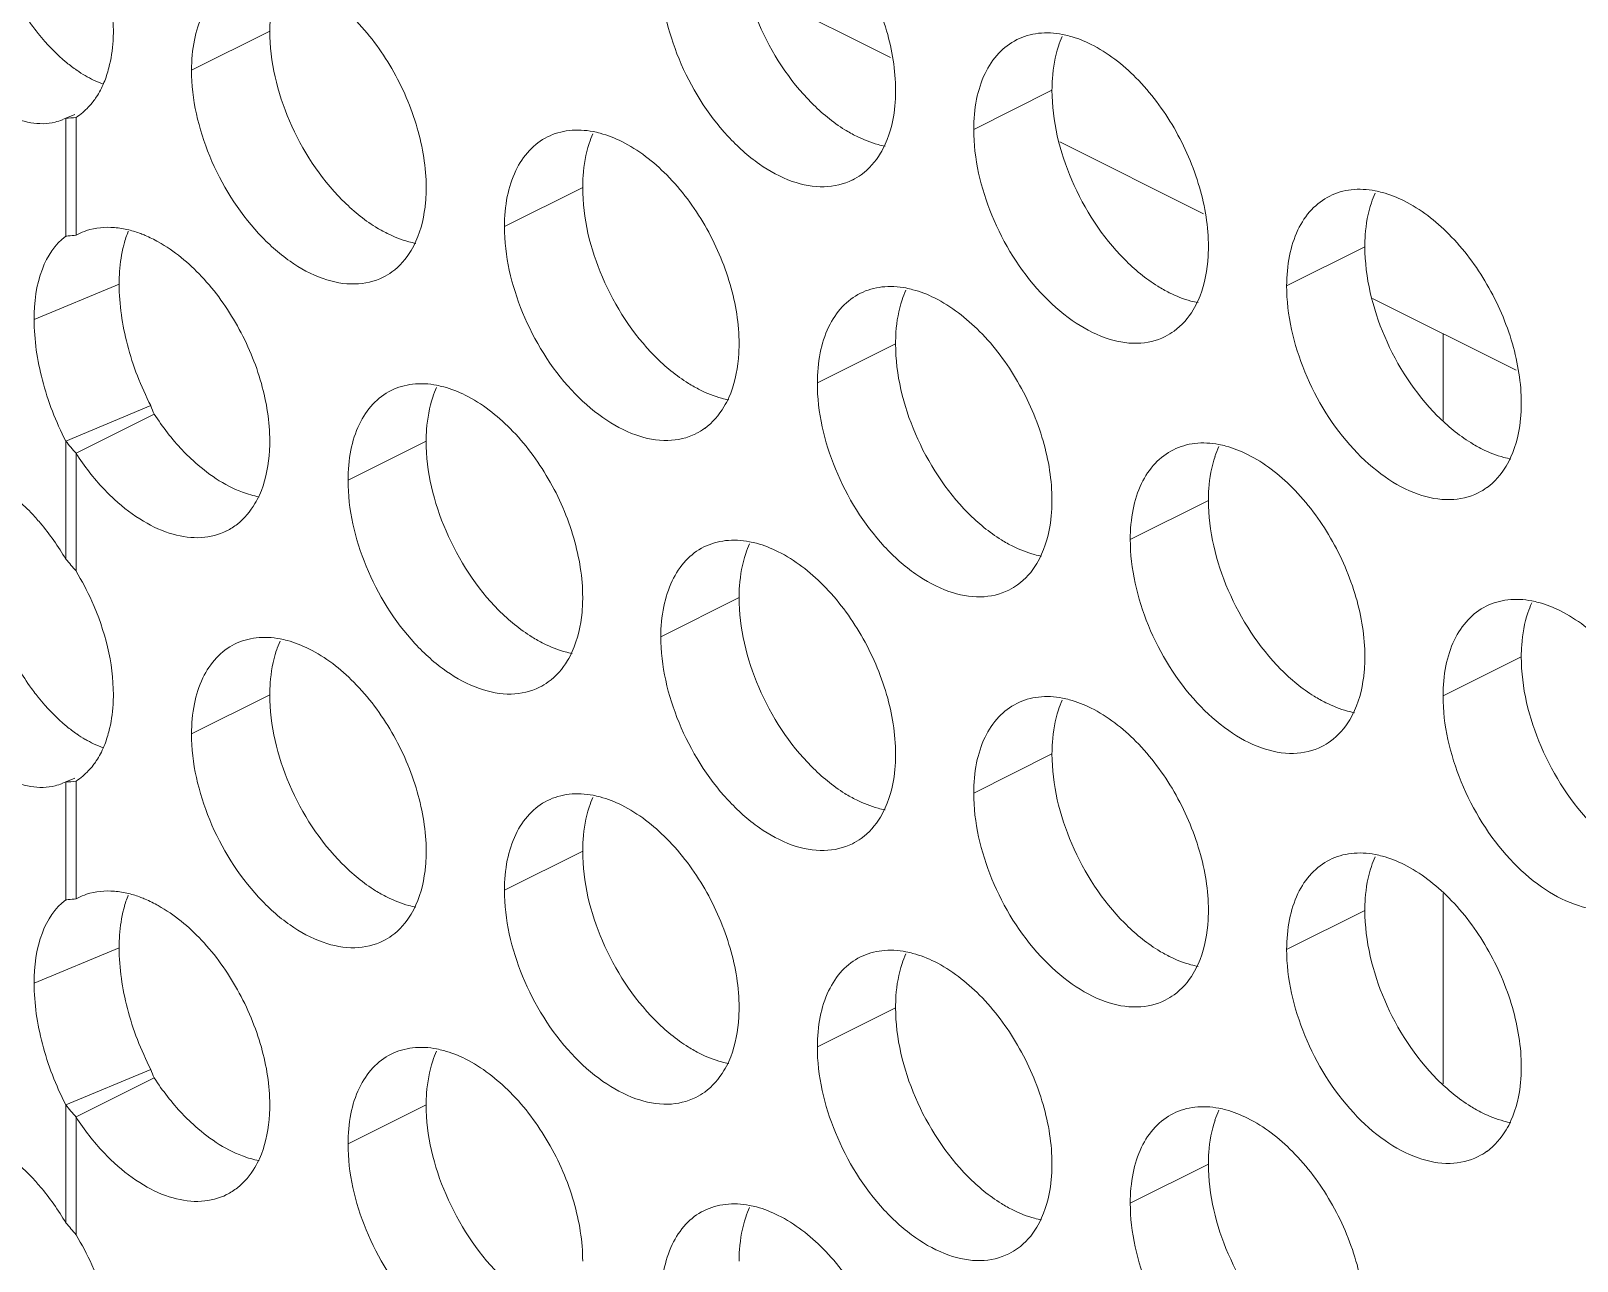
# Model space of a CAD drawing. Header units: millimetres. Extents: x 0 to 2524, y 0 to 1785.
# Drawn here: x 1808.52 to 1819.7, y 915.67 to 924.57 of the extents above; entities that cross this region are included whole.
import ezdxf

# ---------------------------------------------------------------- set-up
doc = ezdxf.new("R2010")
doc.units = ezdxf.units.MM
doc.header["$LTSCALE"] = 0.1
doc.layers.add('标注', color=251, linetype='Continuous', lineweight=9)

msp = doc.modelspace()

# ---------------------------------------------------------------- linework, layer by layer
at = {"layer": '标注'}
for p, q in [((1813.695, 924.897), (1814.735, 924.377)), ((1810.245, 924.568), (1809.679, 924.285)), ((1815.902, 924.14), (1815.336, 923.857)), ((1808.835, 923.965), (1808.77, 923.938)), ((1808.844, 923.943), (1808.844, 923.092)), ((1808.77, 923.938), (1808.745, 923.928)), ((1808.77, 923.938), (1808.77, 923.084)), ((1815.958, 923.766), (1816.998, 923.246)), ((1812.508, 923.437), (1811.942, 923.154)), ((1808.844, 923.092), (1808.86, 923.1)), ((1818.165, 923.008), (1817.599, 922.726)), ((1809.156, 922.737), (1808.541, 922.482)), ((1818.221, 922.634), (1819.26, 922.115)), ((1818.73, 921.755), (1818.73, 922.38)), ((1814.771, 922.305), (1814.205, 922.023)), ((1809.385, 921.859), (1808.77, 921.603)), ((1809.41, 921.797), (1808.844, 921.515)), ((1808.77, 921.603), (1808.77, 920.749)), ((1811.376, 921.602), (1810.811, 921.32)), ((1808.844, 921.515), (1808.844, 920.663)), ((1817.033, 921.174), (1816.468, 920.891)), ((1813.639, 920.471), (1813.073, 920.188)), ((1819.296, 920.043), (1818.73, 919.76)), ((1810.245, 919.768), (1809.679, 919.485)), ((1810.245, 919.768), (1809.679, 919.485)), ((1815.902, 919.34), (1815.336, 919.057)), ((1808.77, 919.138), (1808.745, 919.128)), ((1808.835, 919.165), (1808.77, 919.138)), ((1808.77, 919.138), (1808.77, 918.284)), ((1808.844, 919.143), (1808.844, 918.292)), ((1812.508, 918.637), (1811.942, 918.354)), ((1808.844, 918.292), (1808.86, 918.3)), ((1818.73, 916.955), (1818.73, 918.33)), ((1818.165, 918.208), (1817.599, 917.926)), ((1809.156, 917.937), (1808.541, 917.682)), ((1814.771, 917.505), (1814.205, 917.223)), ((1809.385, 917.059), (1808.77, 916.803)), ((1809.41, 916.997), (1808.844, 916.715)), ((1808.77, 916.803), (1808.77, 915.949)), ((1811.376, 916.802), (1810.811, 916.52)), ((1808.844, 916.715), (1808.844, 915.863)), ((1817.033, 916.374), (1816.468, 916.091))]:
    msp.add_line(p, q, dxfattribs=at)
for centre, radius, start, end in [((1816.646, 924.229), 0.734, 155.8796, 161.7803), ((1809.385, 925.057), 0.94, 235.2265, 239.6574), ((1809.323, 924.952), 0.818, 239.6492, 244.5397), ((1808.594, 924.332), 0.462, 302.7451, 310.382), ((1813.252, 923.526), 0.734, 155.8796, 161.7803), ((1814.256, 923.896), 0.453, 296.5256, 305.9034), ((1818.909, 923.097), 0.734, 155.8796, 161.7803), ((1810.862, 923.193), 0.453, 296.5256, 305.9034), ((1815.515, 922.394), 0.734, 155.8796, 161.7803), ((1816.519, 922.765), 0.453, 296.5256, 305.9034), ((1812.121, 921.691), 0.734, 155.8796, 161.7803), ((1810.182, 922.144), 0.847, 199.7011, 204.1814), ((1809.652, 922.267), 1.104, 216.9719, 222.9731), ((1813.125, 922.062), 0.453, 296.5256, 305.9034), ((1817.778, 921.263), 0.734, 155.8796, 161.7803), ((1818.782, 921.634), 0.453, 296.5256, 305.9034), ((1809.729, 921.362), 0.457, 296.5685, 308.2187), ((1814.384, 920.56), 0.734, 155.8796, 161.7803), ((1811.311, 922.865), 3.306, 219.7824, 221.7528), ((1815.388, 920.931), 0.453, 296.5256, 305.9034), ((1820.041, 920.132), 0.734, 155.8796, 161.7803), ((1810.99, 919.857), 0.734, 155.8796, 161.7803), ((1811.993, 920.228), 0.453, 296.5256, 305.9034), ((1816.646, 919.429), 0.734, 155.8796, 161.7803), ((1809.385, 920.257), 0.94, 235.2265, 239.6574), ((1809.323, 920.152), 0.818, 239.6492, 244.5397), ((1817.65, 919.799), 0.453, 296.5256, 305.9034), ((1808.594, 919.532), 0.462, 302.7451, 310.382), ((1813.252, 918.726), 0.734, 155.8796, 161.7803), ((1814.256, 919.096), 0.453, 296.5256, 305.9034), ((1818.909, 918.297), 0.734, 155.8796, 161.7803), ((1810.862, 918.393), 0.453, 296.5256, 305.9034), ((1815.515, 917.594), 0.734, 155.8796, 161.7803), ((1816.519, 917.965), 0.453, 296.5256, 305.9034), ((1812.121, 916.891), 0.734, 155.8796, 161.7803), ((1810.182, 917.344), 0.847, 199.7011, 204.1814), ((1809.652, 917.467), 1.104, 216.9719, 222.9731), ((1813.125, 917.262), 0.453, 296.5256, 305.9034), ((1817.778, 916.463), 0.734, 155.8796, 161.7803), ((1818.782, 916.834), 0.453, 296.5256, 305.9034), ((1809.729, 916.562), 0.457, 296.5685, 308.2187), ((1814.384, 915.76), 0.734, 155.8796, 161.7803), ((1811.311, 918.065), 3.306, 219.7824, 221.7528), ((1815.388, 916.131), 0.453, 296.5256, 305.9034)]:
    msp.add_arc(centre, radius, start, end, dxfattribs=at)
for points, knots in [([(1813.922, 925.603), (1814.043, 925.543), (1814.273, 925.363), (1814.539, 925.004), (1814.721, 924.586), (1814.771, 924.285), (1814.771, 924.14)], [0, 0, 0, 0, 0.229676, 0.488215, 0.753207, 1, 1, 1, 1]), ([(1808.518, 923.905), (1808.387, 923.927), (1808.113, 924.088), (1807.804, 924.471), (1807.582, 924.959), (1807.518, 925.321), (1807.518, 925.497)], [0, 0, 0, 0, 0.200223, 0.454809, 0.735097, 1, 1, 1, 1]), ([(1808.844, 925.463), (1808.886, 925.393), (1809.032, 925.116), (1809.114, 924.8), (1809.114, 924.568)], [0, 0, 0, 0, 0.260955, 1, 1, 1, 1]), ([(1814.163, 924.049), (1814.001, 924.212), (1813.75, 924.599), (1813.639, 925.05), (1813.639, 925.271)], [0, 0, 0, 0, 0.508684, 1, 1, 1, 1]), ([(1814.459, 923.491), (1814.396, 923.46), (1814.246, 923.426), (1814.008, 923.473), (1813.77, 923.604), (1813.462, 923.882), (1813.176, 924.344), (1813.073, 924.777), (1813.073, 924.988)], [0, 0, 0, 0, 0.090718, 0.191742, 0.308104, 0.439279, 0.725532, 1, 1, 1, 1]), ([(1808.571, 924.55), (1808.549, 924.577), (1808.462, 924.693), (1808.388, 924.819), (1808.34, 924.918)], [0, 0, 0, 0, 0.242274, 1, 1, 1, 1]), ([(1809.679, 924.285), (1809.679, 924.358), (1809.691, 924.497), (1809.75, 924.687), (1809.85, 924.839), (1809.942, 924.91), (1809.991, 924.934)], [0, 0, 0, 0, 0.289235, 0.54966, 0.782932, 1, 1, 1, 1]), ([(1810.245, 924.568), (1810.245, 924.597), (1810.249, 924.704), (1810.268, 924.811), (1810.292, 924.887)], [0, 0, 0, 0, 0.264225, 1, 1, 1, 1]), ([(1810.528, 924.9), (1810.649, 924.84), (1810.879, 924.66), (1811.145, 924.302), (1811.326, 923.883), (1811.376, 923.582), (1811.376, 923.437)], [0, 0, 0, 0, 0.229676, 0.488215, 0.753207, 1, 1, 1, 1]), ([(1808.848, 924.285), (1808.824, 924.302), (1808.722, 924.38), (1808.633, 924.473), (1808.571, 924.55)], [0, 0, 0, 0, 0.233653, 1, 1, 1, 1]), ([(1809.114, 924.568), (1809.114, 924.545), (1809.111, 924.455), (1809.098, 924.365), (1809.081, 924.301)], [0, 0, 0, 0, 0.261757, 1, 1, 1, 1]), ([(1810.769, 923.346), (1810.607, 923.509), (1810.356, 923.896), (1810.245, 924.347), (1810.245, 924.568)], [0, 0, 0, 0, 0.508684, 1, 1, 1, 1]), ([(1815.336, 923.857), (1815.336, 923.93), (1815.348, 924.069), (1815.407, 924.259), (1815.507, 924.411), (1815.599, 924.481), (1815.648, 924.506)], [0, 0, 0, 0, 0.289235, 0.54966, 0.782932, 1, 1, 1, 1]), ([(1815.648, 924.506), (1815.696, 924.53), (1815.807, 924.562), (1815.92, 924.555), (1815.977, 924.544)], [0, 0, 0, 0, 0.482538, 1, 1, 1, 1]), ([(1815.977, 924.544), (1815.994, 924.541), (1816.066, 924.524), (1816.135, 924.497), (1816.185, 924.472)], [0, 0, 0, 0, 0.238696, 1, 1, 1, 1]), ([(1815.902, 924.14), (1815.902, 924.168), (1815.906, 924.276), (1815.924, 924.383), (1815.949, 924.458)], [0, 0, 0, 0, 0.264225, 1, 1, 1, 1]), ([(1816.185, 924.472), (1816.305, 924.412), (1816.536, 924.231), (1816.802, 923.873), (1816.983, 923.454), (1817.033, 923.153), (1817.033, 923.008)], [0, 0, 0, 0, 0.229676, 0.488215, 0.753207, 1, 1, 1, 1]), ([(1811.065, 922.788), (1811.002, 922.757), (1810.852, 922.723), (1810.614, 922.77), (1810.376, 922.901), (1810.068, 923.179), (1809.782, 923.641), (1809.679, 924.074), (1809.679, 924.285)], [0, 0, 0, 0, 0.090718, 0.191742, 0.308104, 0.439279, 0.725532, 1, 1, 1, 1]), ([(1808.99, 924.09), (1808.983, 924.079), (1808.955, 924.039), (1808.921, 924.003), (1808.893, 923.98)], [0, 0, 0, 0, 0.256974, 1, 1, 1, 1]), ([(1814.771, 924.14), (1814.771, 924.104), (1814.765, 923.972), (1814.736, 923.839), (1814.696, 923.751)], [0, 0, 0, 0, 0.268874, 1, 1, 1, 1]), ([(1816.426, 922.918), (1816.264, 923.08), (1816.013, 923.468), (1815.902, 923.918), (1815.902, 924.14)], [0, 0, 0, 0, 0.508684, 1, 1, 1, 1]), ([(1814.488, 923.808), (1814.459, 923.822), (1814.341, 923.888), (1814.236, 923.976), (1814.163, 924.049)], [0, 0, 0, 0, 0.235002, 1, 1, 1, 1]), ([(1808.745, 923.927), (1808.728, 923.92), (1808.655, 923.896), (1808.575, 923.895), (1808.518, 923.905)], [0, 0, 0, 0, 0.241531, 1, 1, 1, 1]), ([(1812.254, 923.803), (1812.302, 923.827), (1812.412, 923.859), (1812.526, 923.852), (1812.583, 923.841)], [0, 0, 0, 0, 0.482538, 1, 1, 1, 1]), ([(1812.583, 923.841), (1812.6, 923.838), (1812.672, 923.821), (1812.741, 923.794), (1812.791, 923.769)], [0, 0, 0, 0, 0.238696, 1, 1, 1, 1]), ([(1816.721, 922.359), (1816.659, 922.328), (1816.509, 922.294), (1816.271, 922.342), (1816.033, 922.473), (1815.725, 922.75), (1815.439, 923.213), (1815.336, 923.645), (1815.336, 923.857)], [0, 0, 0, 0, 0.090718, 0.191742, 0.308104, 0.439279, 0.725532, 1, 1, 1, 1]), ([(1811.942, 923.154), (1811.942, 923.227), (1811.954, 923.366), (1812.013, 923.556), (1812.113, 923.708), (1812.205, 923.779), (1812.254, 923.803)], [0, 0, 0, 0, 0.289235, 0.54966, 0.782932, 1, 1, 1, 1]), ([(1812.508, 923.437), (1812.508, 923.465), (1812.512, 923.573), (1812.53, 923.68), (1812.555, 923.755)], [0, 0, 0, 0, 0.264225, 1, 1, 1, 1]), ([(1812.791, 923.769), (1812.911, 923.709), (1813.142, 923.528), (1813.408, 923.17), (1813.589, 922.751), (1813.639, 922.45), (1813.639, 922.305)], [0, 0, 0, 0, 0.229676, 0.488215, 0.753207, 1, 1, 1, 1]), ([(1814.695, 923.735), (1814.678, 923.739), (1814.607, 923.755), (1814.538, 923.783), (1814.488, 923.808)], [0, 0, 0, 0, 0.238696, 1, 1, 1, 1]), ([(1814.696, 923.751), (1814.686, 923.728), (1814.642, 923.644), (1814.578, 923.57), (1814.522, 923.529)], [0, 0, 0, 0, 0.265525, 1, 1, 1, 1]), ([(1811.376, 923.437), (1811.376, 923.401), (1811.371, 923.269), (1811.342, 923.136), (1811.302, 923.048)], [0, 0, 0, 0, 0.268874, 1, 1, 1, 1]), ([(1813.032, 922.215), (1812.87, 922.378), (1812.619, 922.765), (1812.508, 923.215), (1812.508, 923.437)], [0, 0, 0, 0, 0.508684, 1, 1, 1, 1]), ([(1817.911, 923.375), (1817.959, 923.399), (1818.069, 923.43), (1818.183, 923.424), (1818.24, 923.413)], [0, 0, 0, 0, 0.482538, 1, 1, 1, 1]), ([(1818.24, 923.413), (1818.257, 923.409), (1818.329, 923.393), (1818.398, 923.365), (1818.448, 923.34)], [0, 0, 0, 0, 0.238696, 1, 1, 1, 1]), ([(1811.094, 923.105), (1811.065, 923.119), (1810.947, 923.185), (1810.842, 923.273), (1810.769, 923.346)], [0, 0, 0, 0, 0.235002, 1, 1, 1, 1]), ([(1817.599, 922.726), (1817.599, 922.798), (1817.611, 922.937), (1817.67, 923.127), (1817.769, 923.28), (1817.862, 923.35), (1817.911, 923.375)], [0, 0, 0, 0, 0.289235, 0.54966, 0.782932, 1, 1, 1, 1]), ([(1818.165, 923.008), (1818.165, 923.037), (1818.168, 923.144), (1818.187, 923.252), (1818.212, 923.327)], [0, 0, 0, 0, 0.264225, 1, 1, 1, 1]), ([(1818.448, 923.34), (1818.568, 923.28), (1818.799, 923.1), (1819.065, 922.742), (1819.246, 922.323), (1819.296, 922.022), (1819.296, 921.877)], [0, 0, 0, 0, 0.229676, 0.488215, 0.753207, 1, 1, 1, 1]), ([(1808.541, 922.482), (1808.541, 922.605), (1808.566, 922.828), (1808.691, 923.027), (1808.77, 923.084)], [0, 0, 0, 0, 0.559656, 1, 1, 1, 1]), ([(1808.77, 923.084), (1808.775, 923.085), (1808.8, 923.088), (1808.825, 923.09), (1808.844, 923.092)], [0, 0, 0, 0, 0.235256, 1, 1, 1, 1]), ([(1808.86, 923.1), (1808.879, 923.11), (1808.962, 923.144), (1809.055, 923.153), (1809.122, 923.147)], [0, 0, 0, 0, 0.242859, 1, 1, 1, 1]), ([(1809.183, 922.995), (1809.186, 923.006), (1809.196, 923.049), (1809.21, 923.09), (1809.222, 923.12)], [0, 0, 0, 0, 0.258964, 1, 1, 1, 1]), ([(1809.313, 923.103), (1809.323, 923.099), (1809.367, 923.081), (1809.409, 923.061), (1809.439, 923.043)], [0, 0, 0, 0, 0.243168, 1, 1, 1, 1]), ([(1811.301, 923.032), (1811.284, 923.036), (1811.213, 923.052), (1811.144, 923.08), (1811.094, 923.105)], [0, 0, 0, 0, 0.238696, 1, 1, 1, 1]), ([(1811.302, 923.048), (1811.292, 923.025), (1811.248, 922.941), (1811.184, 922.867), (1811.128, 922.826)], [0, 0, 0, 0, 0.265525, 1, 1, 1, 1]), ([(1813.327, 921.656), (1813.265, 921.625), (1813.115, 921.591), (1812.877, 921.639), (1812.639, 921.77), (1812.331, 922.047), (1812.045, 922.51), (1811.942, 922.942), (1811.942, 923.154)], [0, 0, 0, 0, 0.090718, 0.191742, 0.308104, 0.439279, 0.725532, 1, 1, 1, 1]), ([(1809.156, 922.737), (1809.156, 922.76), (1809.158, 922.847), (1809.169, 922.933), (1809.183, 922.995)], [0, 0, 0, 0, 0.262705, 1, 1, 1, 1]), ([(1809.439, 923.043), (1809.555, 922.978), (1809.775, 922.795), (1810.027, 922.441), (1810.198, 922.034), (1810.245, 921.743), (1810.245, 921.602)], [0, 0, 0, 0, 0.232666, 0.491415, 0.754834, 1, 1, 1, 1]), ([(1817.033, 923.008), (1817.033, 922.973), (1817.028, 922.84), (1816.998, 922.708), (1816.959, 922.619)], [0, 0, 0, 0, 0.268874, 1, 1, 1, 1]), ([(1818.688, 921.786), (1818.527, 921.949), (1818.276, 922.336), (1818.165, 922.787), (1818.165, 923.008)], [0, 0, 0, 0, 0.508684, 1, 1, 1, 1]), ([(1816.75, 922.676), (1816.722, 922.69), (1816.604, 922.757), (1816.499, 922.844), (1816.426, 922.918)], [0, 0, 0, 0, 0.235002, 1, 1, 1, 1]), ([(1809.385, 921.859), (1809.312, 921.999), (1809.202, 922.285), (1809.156, 922.59), (1809.156, 922.737)], [0, 0, 0, 0, 0.517022, 1, 1, 1, 1]), ([(1814.517, 922.672), (1814.565, 922.696), (1814.675, 922.727), (1814.789, 922.721), (1814.846, 922.71)], [0, 0, 0, 0, 0.482538, 1, 1, 1, 1]), ([(1818.984, 921.228), (1818.922, 921.197), (1818.772, 921.163), (1818.534, 921.211), (1818.295, 921.341), (1817.988, 921.619), (1817.702, 922.081), (1817.599, 922.514), (1817.599, 922.726)], [0, 0, 0, 0, 0.090718, 0.191742, 0.308104, 0.439279, 0.725532, 1, 1, 1, 1]), ([(1814.205, 922.023), (1814.205, 922.095), (1814.217, 922.234), (1814.276, 922.425), (1814.375, 922.577), (1814.468, 922.647), (1814.517, 922.672)], [0, 0, 0, 0, 0.289235, 0.54966, 0.782932, 1, 1, 1, 1]), ([(1814.771, 922.305), (1814.771, 922.334), (1814.774, 922.441), (1814.793, 922.549), (1814.818, 922.624)], [0, 0, 0, 0, 0.264225, 1, 1, 1, 1]), ([(1814.846, 922.71), (1814.863, 922.706), (1814.934, 922.69), (1815.003, 922.663), (1815.053, 922.638)], [0, 0, 0, 0, 0.238696, 1, 1, 1, 1]), ([(1815.053, 922.638), (1815.174, 922.577), (1815.405, 922.397), (1815.671, 922.039), (1815.852, 921.62), (1815.902, 921.319), (1815.902, 921.174)], [0, 0, 0, 0, 0.229676, 0.488215, 0.753207, 1, 1, 1, 1]), ([(1816.958, 922.604), (1816.941, 922.607), (1816.869, 922.624), (1816.8, 922.651), (1816.75, 922.676)], [0, 0, 0, 0, 0.238696, 1, 1, 1, 1]), ([(1816.959, 922.619), (1816.948, 922.597), (1816.905, 922.513), (1816.841, 922.438), (1816.785, 922.398)], [0, 0, 0, 0, 0.265525, 1, 1, 1, 1]), ([(1808.77, 921.603), (1808.697, 921.743), (1808.587, 922.03), (1808.541, 922.334), (1808.541, 922.482)], [0, 0, 0, 0, 0.517022, 1, 1, 1, 1]), ([(1813.639, 922.305), (1813.639, 922.27), (1813.633, 922.138), (1813.604, 922.005), (1813.565, 921.917)], [0, 0, 0, 0, 0.268874, 1, 1, 1, 1]), ([(1815.294, 921.083), (1815.133, 921.246), (1814.882, 921.633), (1814.771, 922.084), (1814.771, 922.305)], [0, 0, 0, 0, 0.508684, 1, 1, 1, 1]), ([(1813.356, 921.973), (1813.328, 921.988), (1813.21, 922.054), (1813.104, 922.141), (1813.032, 922.215)], [0, 0, 0, 0, 0.235002, 1, 1, 1, 1]), ([(1810.811, 921.32), (1810.811, 921.392), (1810.823, 921.531), (1810.882, 921.722), (1810.981, 921.874), (1811.074, 921.944), (1811.123, 921.969)], [0, 0, 0, 0, 0.289235, 0.54966, 0.782932, 1, 1, 1, 1]), ([(1811.123, 921.969), (1811.171, 921.993), (1811.281, 922.024), (1811.395, 922.018), (1811.452, 922.007)], [0, 0, 0, 0, 0.482538, 1, 1, 1, 1]), ([(1811.452, 922.007), (1811.469, 922.003), (1811.54, 921.987), (1811.609, 921.96), (1811.659, 921.935)], [0, 0, 0, 0, 0.238696, 1, 1, 1, 1]), ([(1811.659, 921.935), (1811.78, 921.874), (1812.01, 921.694), (1812.277, 921.336), (1812.458, 920.917), (1812.508, 920.616), (1812.508, 920.471)], [0, 0, 0, 0, 0.229676, 0.488215, 0.753207, 1, 1, 1, 1]), ([(1813.564, 921.901), (1813.547, 921.904), (1813.475, 921.921), (1813.406, 921.948), (1813.356, 921.973)], [0, 0, 0, 0, 0.238696, 1, 1, 1, 1]), ([(1815.59, 920.525), (1815.527, 920.494), (1815.377, 920.46), (1815.14, 920.508), (1814.901, 920.638), (1814.593, 920.916), (1814.307, 921.379), (1814.205, 921.811), (1814.205, 922.023)], [0, 0, 0, 0, 0.090718, 0.191742, 0.308104, 0.439279, 0.725532, 1, 1, 1, 1]), ([(1811.376, 921.602), (1811.376, 921.631), (1811.38, 921.738), (1811.399, 921.846), (1811.424, 921.921)], [0, 0, 0, 0, 0.264225, 1, 1, 1, 1]), ([(1813.565, 921.917), (1813.554, 921.894), (1813.511, 921.81), (1813.447, 921.736), (1813.391, 921.695)], [0, 0, 0, 0, 0.265525, 1, 1, 1, 1]), ([(1819.296, 921.877), (1819.296, 921.841), (1819.29, 921.709), (1819.261, 921.576), (1819.221, 921.488)], [0, 0, 0, 0, 0.268874, 1, 1, 1, 1]), ([(1809.688, 921.464), (1809.662, 921.487), (1809.559, 921.589), (1809.469, 921.705), (1809.41, 921.797)], [0, 0, 0, 0, 0.242059, 1, 1, 1, 1]), ([(1819.013, 921.545), (1818.985, 921.559), (1818.867, 921.626), (1818.761, 921.713), (1818.688, 921.786)], [0, 0, 0, 0, 0.235002, 1, 1, 1, 1]), ([(1810.245, 921.602), (1810.245, 921.567), (1810.239, 921.434), (1810.21, 921.301), (1810.17, 921.212)], [0, 0, 0, 0, 0.269039, 1, 1, 1, 1]), ([(1811.9, 920.38), (1811.739, 920.543), (1811.488, 920.93), (1811.376, 921.381), (1811.376, 921.602)], [0, 0, 0, 0, 0.508684, 1, 1, 1, 1]), ([(1816.78, 921.54), (1816.828, 921.564), (1816.938, 921.596), (1817.052, 921.589), (1817.108, 921.578)], [0, 0, 0, 0, 0.482538, 1, 1, 1, 1]), ([(1809.122, 921.181), (1809.096, 921.204), (1808.993, 921.307), (1808.903, 921.422), (1808.844, 921.515)], [0, 0, 0, 0, 0.242059, 1, 1, 1, 1]), ([(1816.468, 920.891), (1816.468, 920.964), (1816.48, 921.103), (1816.539, 921.293), (1816.638, 921.445), (1816.731, 921.516), (1816.78, 921.54)], [0, 0, 0, 0, 0.289235, 0.54966, 0.782932, 1, 1, 1, 1]), ([(1817.033, 921.174), (1817.033, 921.202), (1817.037, 921.31), (1817.056, 921.417), (1817.081, 921.492)], [0, 0, 0, 0, 0.264225, 1, 1, 1, 1]), ([(1817.108, 921.578), (1817.126, 921.575), (1817.197, 921.558), (1817.266, 921.531), (1817.316, 921.506)], [0, 0, 0, 0, 0.238696, 1, 1, 1, 1]), ([(1817.316, 921.506), (1817.437, 921.446), (1817.667, 921.266), (1817.934, 920.907), (1818.115, 920.489), (1818.165, 920.188), (1818.165, 920.043)], [0, 0, 0, 0, 0.229676, 0.488215, 0.753207, 1, 1, 1, 1]), ([(1819.221, 921.473), (1819.204, 921.476), (1819.132, 921.493), (1819.063, 921.52), (1819.013, 921.545)], [0, 0, 0, 0, 0.238696, 1, 1, 1, 1]), ([(1819.221, 921.488), (1819.211, 921.465), (1819.168, 921.381), (1819.104, 921.307), (1819.048, 921.266)], [0, 0, 0, 0, 0.265525, 1, 1, 1, 1]), ([(1810.168, 921.199), (1810.127, 921.207), (1809.949, 921.258), (1809.793, 921.367), (1809.688, 921.464)], [0, 0, 0, 0, 0.225674, 1, 1, 1, 1]), ([(1808.193, 921.322), (1808.221, 921.31), (1808.341, 921.248), (1808.446, 921.16), (1808.518, 921.086)], [0, 0, 0, 0, 0.228039, 1, 1, 1, 1]), ([(1812.196, 919.822), (1812.133, 919.791), (1811.983, 919.757), (1811.746, 919.805), (1811.507, 919.935), (1811.199, 920.213), (1810.913, 920.676), (1810.811, 921.108), (1810.811, 921.32)], [0, 0, 0, 0, 0.090718, 0.191742, 0.308104, 0.439279, 0.725532, 1, 1, 1, 1]), ([(1809.933, 920.953), (1809.877, 920.925), (1809.745, 920.892), (1809.534, 920.921), (1809.319, 921.02), (1809.187, 921.121), (1809.122, 921.181)], [0, 0, 0, 0, 0.211276, 0.44254, 0.704896, 1, 1, 1, 1]), ([(1810.17, 921.212), (1810.16, 921.191), (1810.12, 921.113), (1810.062, 921.043), (1810.011, 921.003)], [0, 0, 0, 0, 0.264539, 1, 1, 1, 1]), ([(1815.902, 921.174), (1815.902, 921.138), (1815.896, 921.006), (1815.867, 920.874), (1815.827, 920.785)], [0, 0, 0, 0, 0.268874, 1, 1, 1, 1]), ([(1817.557, 919.952), (1817.396, 920.115), (1817.145, 920.502), (1817.033, 920.953), (1817.033, 921.174)], [0, 0, 0, 0, 0.508684, 1, 1, 1, 1]), ([(1808.518, 921.086), (1808.541, 921.061), (1808.635, 920.957), (1808.716, 920.841), (1808.77, 920.749)], [0, 0, 0, 0, 0.239558, 1, 1, 1, 1]), ([(1815.619, 920.842), (1815.591, 920.856), (1815.473, 920.923), (1815.367, 921.01), (1815.294, 921.083)], [0, 0, 0, 0, 0.235002, 1, 1, 1, 1]), ([(1813.073, 920.188), (1813.073, 920.261), (1813.086, 920.4), (1813.145, 920.59), (1813.244, 920.742), (1813.336, 920.813), (1813.385, 920.837)], [0, 0, 0, 0, 0.289235, 0.54966, 0.782932, 1, 1, 1, 1]), ([(1813.385, 920.837), (1813.434, 920.861), (1813.544, 920.893), (1813.657, 920.886), (1813.714, 920.875)], [0, 0, 0, 0, 0.482538, 1, 1, 1, 1]), ([(1813.714, 920.875), (1813.732, 920.872), (1813.803, 920.856), (1813.872, 920.828), (1813.922, 920.803)], [0, 0, 0, 0, 0.238696, 1, 1, 1, 1]), ([(1815.827, 920.77), (1815.81, 920.773), (1815.738, 920.79), (1815.669, 920.817), (1815.619, 920.842)], [0, 0, 0, 0, 0.238696, 1, 1, 1, 1]), ([(1817.853, 919.394), (1817.79, 919.362), (1817.64, 919.328), (1817.402, 919.376), (1817.164, 919.507), (1816.856, 919.784), (1816.57, 920.247), (1816.468, 920.68), (1816.468, 920.891)], [0, 0, 0, 0, 0.090718, 0.191742, 0.308104, 0.439279, 0.725532, 1, 1, 1, 1]), ([(1813.639, 920.471), (1813.639, 920.5), (1813.643, 920.607), (1813.662, 920.714), (1813.687, 920.79)], [0, 0, 0, 0, 0.264225, 1, 1, 1, 1]), ([(1813.922, 920.803), (1814.043, 920.743), (1814.273, 920.563), (1814.539, 920.204), (1814.721, 919.786), (1814.771, 919.485), (1814.771, 919.34)], [0, 0, 0, 0, 0.229676, 0.488215, 0.753207, 1, 1, 1, 1]), ([(1815.827, 920.785), (1815.817, 920.762), (1815.774, 920.678), (1815.71, 920.604), (1815.653, 920.563)], [0, 0, 0, 0, 0.265525, 1, 1, 1, 1]), ([(1808.518, 919.105), (1808.387, 919.127), (1808.113, 919.288), (1807.804, 919.671), (1807.582, 920.159), (1807.518, 920.521), (1807.518, 920.697)], [0, 0, 0, 0, 0.200223, 0.454809, 0.735097, 1, 1, 1, 1]), ([(1808.844, 920.663), (1808.886, 920.593), (1809.032, 920.316), (1809.114, 920), (1809.114, 919.768)], [0, 0, 0, 0, 0.260955, 1, 1, 1, 1]), ([(1812.225, 920.139), (1812.197, 920.153), (1812.079, 920.22), (1811.973, 920.307), (1811.9, 920.38)], [0, 0, 0, 0, 0.235002, 1, 1, 1, 1]), ([(1812.508, 920.471), (1812.508, 920.435), (1812.502, 920.303), (1812.473, 920.171), (1812.433, 920.082)], [0, 0, 0, 0, 0.268874, 1, 1, 1, 1]), ([(1814.163, 919.249), (1814.001, 919.412), (1813.75, 919.799), (1813.639, 920.25), (1813.639, 920.471)], [0, 0, 0, 0, 0.508684, 1, 1, 1, 1]), ([(1818.73, 919.76), (1818.73, 919.833), (1818.742, 919.972), (1818.801, 920.162), (1818.901, 920.314), (1818.993, 920.384), (1819.042, 920.409)], [0, 0, 0, 0, 0.289235, 0.54966, 0.782932, 1, 1, 1, 1]), ([(1819.042, 920.409), (1819.091, 920.433), (1819.201, 920.465), (1819.314, 920.458), (1819.371, 920.447)], [0, 0, 0, 0, 0.482538, 1, 1, 1, 1]), ([(1819.371, 920.447), (1819.388, 920.444), (1819.46, 920.427), (1819.529, 920.4), (1819.579, 920.375)], [0, 0, 0, 0, 0.238696, 1, 1, 1, 1]), ([(1819.579, 920.375), (1819.7, 920.314), (1819.93, 920.134), (1820.196, 919.776), (1820.377, 919.357), (1820.427, 919.056), (1820.427, 918.911)], [0, 0, 0, 0, 0.229676, 0.488215, 0.753207, 1, 1, 1, 1]), ([(1819.296, 920.043), (1819.296, 920.071), (1819.3, 920.179), (1819.319, 920.286), (1819.343, 920.361)], [0, 0, 0, 0, 0.264225, 1, 1, 1, 1]), ([(1809.991, 920.134), (1810.04, 920.158), (1810.15, 920.19), (1810.263, 920.183), (1810.32, 920.172)], [0, 0, 0, 0, 0.482538, 1, 1, 1, 1]), ([(1810.32, 920.172), (1810.337, 920.169), (1810.409, 920.153), (1810.478, 920.125), (1810.528, 920.1)], [0, 0, 0, 0, 0.238696, 1, 1, 1, 1]), ([(1812.433, 920.067), (1812.415, 920.07), (1812.344, 920.087), (1812.275, 920.114), (1812.225, 920.139)], [0, 0, 0, 0, 0.238696, 1, 1, 1, 1]), ([(1814.459, 918.691), (1814.396, 918.66), (1814.246, 918.626), (1814.008, 918.673), (1813.77, 918.804), (1813.462, 919.082), (1813.176, 919.544), (1813.073, 919.977), (1813.073, 920.188)], [0, 0, 0, 0, 0.090718, 0.191742, 0.308104, 0.439279, 0.725532, 1, 1, 1, 1]), ([(1808.571, 919.75), (1808.549, 919.777), (1808.462, 919.893), (1808.388, 920.019), (1808.34, 920.118)], [0, 0, 0, 0, 0.242274, 1, 1, 1, 1]), ([(1809.679, 919.485), (1809.679, 919.558), (1809.691, 919.697), (1809.75, 919.887), (1809.85, 920.039), (1809.942, 920.11), (1809.991, 920.134)], [0, 0, 0, 0, 0.289235, 0.54966, 0.782932, 1, 1, 1, 1]), ([(1810.245, 919.768), (1810.245, 919.797), (1810.249, 919.904), (1810.268, 920.011), (1810.292, 920.087)], [0, 0, 0, 0, 0.264225, 1, 1, 1, 1]), ([(1810.528, 920.1), (1810.649, 920.04), (1810.879, 919.86), (1811.145, 919.502), (1811.326, 919.083), (1811.376, 918.782), (1811.376, 918.637)], [0, 0, 0, 0, 0.229676, 0.488215, 0.753207, 1, 1, 1, 1]), ([(1812.433, 920.082), (1812.423, 920.059), (1812.38, 919.975), (1812.316, 919.901), (1812.259, 919.861)], [0, 0, 0, 0, 0.265525, 1, 1, 1, 1]), ([(1818.165, 920.043), (1818.165, 920.007), (1818.159, 919.875), (1818.13, 919.742), (1818.09, 919.654)], [0, 0, 0, 0, 0.268874, 1, 1, 1, 1]), ([(1819.82, 918.821), (1819.658, 918.983), (1819.407, 919.371), (1819.296, 919.821), (1819.296, 920.043)], [0, 0, 0, 0, 0.508684, 1, 1, 1, 1]), ([(1817.882, 919.711), (1817.853, 919.725), (1817.735, 919.791), (1817.63, 919.879), (1817.557, 919.952)], [0, 0, 0, 0, 0.235002, 1, 1, 1, 1]), ([(1808.848, 919.485), (1808.824, 919.502), (1808.722, 919.58), (1808.633, 919.673), (1808.571, 919.75)], [0, 0, 0, 0, 0.233653, 1, 1, 1, 1]), ([(1809.114, 919.768), (1809.114, 919.745), (1809.111, 919.655), (1809.098, 919.565), (1809.081, 919.501)], [0, 0, 0, 0, 0.261757, 1, 1, 1, 1]), ([(1810.769, 918.546), (1810.607, 918.709), (1810.356, 919.096), (1810.245, 919.547), (1810.245, 919.768)], [0, 0, 0, 0, 0.508684, 1, 1, 1, 1]), ([(1815.336, 919.057), (1815.336, 919.13), (1815.348, 919.269), (1815.407, 919.459), (1815.507, 919.611), (1815.599, 919.681), (1815.648, 919.706)], [0, 0, 0, 0, 0.289235, 0.54966, 0.782932, 1, 1, 1, 1]), ([(1815.648, 919.706), (1815.696, 919.73), (1815.807, 919.762), (1815.92, 919.755), (1815.977, 919.744)], [0, 0, 0, 0, 0.482538, 1, 1, 1, 1]), ([(1815.977, 919.744), (1815.994, 919.741), (1816.066, 919.724), (1816.135, 919.697), (1816.185, 919.672)], [0, 0, 0, 0, 0.238696, 1, 1, 1, 1]), ([(1818.09, 919.638), (1818.072, 919.642), (1818.001, 919.658), (1817.932, 919.686), (1817.882, 919.711)], [0, 0, 0, 0, 0.238696, 1, 1, 1, 1]), ([(1820.116, 918.262), (1820.053, 918.231), (1819.903, 918.197), (1819.665, 918.245), (1819.427, 918.376), (1819.119, 918.653), (1818.833, 919.116), (1818.73, 919.548), (1818.73, 919.76)], [0, 0, 0, 0, 0.090718, 0.191742, 0.308104, 0.439279, 0.725532, 1, 1, 1, 1]), ([(1815.902, 919.34), (1815.902, 919.368), (1815.906, 919.476), (1815.924, 919.583), (1815.949, 919.658)], [0, 0, 0, 0, 0.264225, 1, 1, 1, 1]), ([(1816.185, 919.672), (1816.305, 919.612), (1816.536, 919.431), (1816.802, 919.073), (1816.983, 918.654), (1817.033, 918.353), (1817.033, 918.208)], [0, 0, 0, 0, 0.229676, 0.488215, 0.753207, 1, 1, 1, 1]), ([(1818.09, 919.654), (1818.08, 919.631), (1818.036, 919.547), (1817.972, 919.473), (1817.916, 919.432)], [0, 0, 0, 0, 0.265525, 1, 1, 1, 1]), ([(1811.065, 917.988), (1811.002, 917.957), (1810.852, 917.923), (1810.614, 917.97), (1810.376, 918.101), (1810.068, 918.379), (1809.782, 918.841), (1809.679, 919.274), (1809.679, 919.485)], [0, 0, 0, 0, 0.090718, 0.191742, 0.308104, 0.439279, 0.725532, 1, 1, 1, 1]), ([(1808.99, 919.29), (1808.983, 919.279), (1808.955, 919.239), (1808.921, 919.203), (1808.893, 919.18)], [0, 0, 0, 0, 0.256974, 1, 1, 1, 1]), ([(1814.488, 919.008), (1814.459, 919.022), (1814.341, 919.088), (1814.236, 919.176), (1814.163, 919.249)], [0, 0, 0, 0, 0.235002, 1, 1, 1, 1]), ([(1814.771, 919.34), (1814.771, 919.304), (1814.765, 919.172), (1814.736, 919.039), (1814.696, 918.951)], [0, 0, 0, 0, 0.268874, 1, 1, 1, 1]), ([(1816.426, 918.118), (1816.264, 918.28), (1816.013, 918.668), (1815.902, 919.118), (1815.902, 919.34)], [0, 0, 0, 0, 0.508684, 1, 1, 1, 1]), ([(1808.745, 919.127), (1808.728, 919.12), (1808.655, 919.096), (1808.575, 919.095), (1808.518, 919.105)], [0, 0, 0, 0, 0.241531, 1, 1, 1, 1]), ([(1812.254, 919.003), (1812.302, 919.027), (1812.412, 919.059), (1812.526, 919.052), (1812.583, 919.041)], [0, 0, 0, 0, 0.482538, 1, 1, 1, 1]), ([(1812.583, 919.041), (1812.6, 919.038), (1812.672, 919.021), (1812.741, 918.994), (1812.791, 918.969)], [0, 0, 0, 0, 0.238696, 1, 1, 1, 1]), ([(1816.721, 917.559), (1816.659, 917.528), (1816.509, 917.494), (1816.271, 917.542), (1816.033, 917.673), (1815.725, 917.95), (1815.439, 918.413), (1815.336, 918.845), (1815.336, 919.057)], [0, 0, 0, 0, 0.090718, 0.191742, 0.308104, 0.439279, 0.725532, 1, 1, 1, 1]), ([(1811.942, 918.354), (1811.942, 918.427), (1811.954, 918.566), (1812.013, 918.756), (1812.113, 918.908), (1812.205, 918.979), (1812.254, 919.003)], [0, 0, 0, 0, 0.289235, 0.54966, 0.782932, 1, 1, 1, 1]), ([(1812.508, 918.637), (1812.508, 918.665), (1812.512, 918.773), (1812.53, 918.88), (1812.555, 918.955)], [0, 0, 0, 0, 0.264225, 1, 1, 1, 1]), ([(1812.791, 918.969), (1812.911, 918.909), (1813.142, 918.728), (1813.408, 918.37), (1813.589, 917.951), (1813.639, 917.65), (1813.639, 917.505)], [0, 0, 0, 0, 0.229676, 0.488215, 0.753207, 1, 1, 1, 1]), ([(1814.695, 918.935), (1814.678, 918.939), (1814.607, 918.955), (1814.538, 918.983), (1814.488, 919.008)], [0, 0, 0, 0, 0.238696, 1, 1, 1, 1]), ([(1814.696, 918.951), (1814.686, 918.928), (1814.642, 918.844), (1814.578, 918.77), (1814.522, 918.729)], [0, 0, 0, 0, 0.265525, 1, 1, 1, 1]), ([(1811.376, 918.637), (1811.376, 918.601), (1811.371, 918.469), (1811.342, 918.336), (1811.302, 918.248)], [0, 0, 0, 0, 0.268874, 1, 1, 1, 1]), ([(1813.032, 917.415), (1812.87, 917.578), (1812.619, 917.965), (1812.508, 918.415), (1812.508, 918.637)], [0, 0, 0, 0, 0.508684, 1, 1, 1, 1]), ([(1817.599, 917.926), (1817.599, 917.998), (1817.611, 918.137), (1817.67, 918.327), (1817.769, 918.48), (1817.862, 918.55), (1817.911, 918.575)], [0, 0, 0, 0, 0.289235, 0.54966, 0.782932, 1, 1, 1, 1]), ([(1817.911, 918.575), (1817.959, 918.599), (1818.069, 918.63), (1818.183, 918.624), (1818.24, 918.613)], [0, 0, 0, 0, 0.482538, 1, 1, 1, 1]), ([(1818.24, 918.613), (1818.257, 918.609), (1818.329, 918.593), (1818.398, 918.565), (1818.448, 918.54)], [0, 0, 0, 0, 0.238696, 1, 1, 1, 1]), ([(1811.094, 918.305), (1811.065, 918.319), (1810.947, 918.385), (1810.842, 918.473), (1810.769, 918.546)], [0, 0, 0, 0, 0.235002, 1, 1, 1, 1]), ([(1818.165, 918.208), (1818.165, 918.237), (1818.168, 918.344), (1818.187, 918.452), (1818.212, 918.527)], [0, 0, 0, 0, 0.264225, 1, 1, 1, 1]), ([(1818.448, 918.54), (1818.568, 918.48), (1818.799, 918.3), (1819.065, 917.942), (1819.246, 917.523), (1819.296, 917.222), (1819.296, 917.077)], [0, 0, 0, 0, 0.229676, 0.488215, 0.753207, 1, 1, 1, 1]), ([(1808.86, 918.3), (1808.879, 918.31), (1808.962, 918.344), (1809.055, 918.353), (1809.122, 918.347)], [0, 0, 0, 0, 0.242859, 1, 1, 1, 1]), ([(1813.327, 916.856), (1813.265, 916.825), (1813.115, 916.791), (1812.877, 916.839), (1812.639, 916.97), (1812.331, 917.247), (1812.045, 917.71), (1811.942, 918.142), (1811.942, 918.354)], [0, 0, 0, 0, 0.090718, 0.191742, 0.308104, 0.439279, 0.725532, 1, 1, 1, 1]), ([(1808.541, 917.682), (1808.541, 917.805), (1808.566, 918.028), (1808.691, 918.227), (1808.77, 918.284)], [0, 0, 0, 0, 0.559656, 1, 1, 1, 1]), ([(1808.77, 918.284), (1808.775, 918.285), (1808.8, 918.288), (1808.825, 918.29), (1808.844, 918.292)], [0, 0, 0, 0, 0.235256, 1, 1, 1, 1]), ([(1809.183, 918.195), (1809.186, 918.206), (1809.196, 918.249), (1809.21, 918.29), (1809.222, 918.32)], [0, 0, 0, 0, 0.258964, 1, 1, 1, 1]), ([(1809.313, 918.303), (1809.323, 918.299), (1809.367, 918.281), (1809.409, 918.261), (1809.439, 918.243)], [0, 0, 0, 0, 0.243168, 1, 1, 1, 1]), ([(1809.439, 918.243), (1809.555, 918.178), (1809.775, 917.995), (1810.027, 917.641), (1810.198, 917.234), (1810.245, 916.943), (1810.245, 916.802)], [0, 0, 0, 0, 0.232666, 0.491415, 0.754834, 1, 1, 1, 1]), ([(1811.301, 918.232), (1811.284, 918.236), (1811.213, 918.252), (1811.144, 918.28), (1811.094, 918.305)], [0, 0, 0, 0, 0.238696, 1, 1, 1, 1]), ([(1811.302, 918.248), (1811.292, 918.225), (1811.248, 918.141), (1811.184, 918.067), (1811.128, 918.026)], [0, 0, 0, 0, 0.265525, 1, 1, 1, 1]), ([(1809.156, 917.937), (1809.156, 917.96), (1809.158, 918.047), (1809.169, 918.133), (1809.183, 918.195)], [0, 0, 0, 0, 0.262705, 1, 1, 1, 1]), ([(1817.033, 918.208), (1817.033, 918.173), (1817.028, 918.04), (1816.998, 917.908), (1816.959, 917.819)], [0, 0, 0, 0, 0.268874, 1, 1, 1, 1]), ([(1818.688, 916.986), (1818.527, 917.149), (1818.276, 917.536), (1818.165, 917.987), (1818.165, 918.208)], [0, 0, 0, 0, 0.508684, 1, 1, 1, 1]), ([(1816.75, 917.876), (1816.722, 917.89), (1816.604, 917.957), (1816.499, 918.044), (1816.426, 918.118)], [0, 0, 0, 0, 0.235002, 1, 1, 1, 1]), ([(1809.385, 917.059), (1809.312, 917.199), (1809.202, 917.485), (1809.156, 917.79), (1809.156, 917.937)], [0, 0, 0, 0, 0.517022, 1, 1, 1, 1]), ([(1814.517, 917.872), (1814.565, 917.896), (1814.675, 917.927), (1814.789, 917.921), (1814.846, 917.91)], [0, 0, 0, 0, 0.482538, 1, 1, 1, 1]), ([(1814.846, 917.91), (1814.863, 917.906), (1814.934, 917.89), (1815.003, 917.863), (1815.053, 917.838)], [0, 0, 0, 0, 0.238696, 1, 1, 1, 1]), ([(1818.984, 916.428), (1818.922, 916.397), (1818.772, 916.363), (1818.534, 916.411), (1818.295, 916.541), (1817.988, 916.819), (1817.702, 917.281), (1817.599, 917.714), (1817.599, 917.926)], [0, 0, 0, 0, 0.090718, 0.191742, 0.308104, 0.439279, 0.725532, 1, 1, 1, 1]), ([(1814.205, 917.223), (1814.205, 917.295), (1814.217, 917.434), (1814.276, 917.625), (1814.375, 917.777), (1814.468, 917.847), (1814.517, 917.872)], [0, 0, 0, 0, 0.289235, 0.54966, 0.782932, 1, 1, 1, 1]), ([(1814.771, 917.505), (1814.771, 917.534), (1814.774, 917.641), (1814.793, 917.749), (1814.818, 917.824)], [0, 0, 0, 0, 0.264225, 1, 1, 1, 1]), ([(1815.053, 917.838), (1815.174, 917.777), (1815.405, 917.597), (1815.671, 917.239), (1815.852, 916.82), (1815.902, 916.519), (1815.902, 916.374)], [0, 0, 0, 0, 0.229676, 0.488215, 0.753207, 1, 1, 1, 1]), ([(1816.958, 917.804), (1816.941, 917.807), (1816.869, 917.824), (1816.8, 917.851), (1816.75, 917.876)], [0, 0, 0, 0, 0.238696, 1, 1, 1, 1]), ([(1816.959, 917.819), (1816.948, 917.797), (1816.905, 917.713), (1816.841, 917.638), (1816.785, 917.598)], [0, 0, 0, 0, 0.265525, 1, 1, 1, 1]), ([(1808.77, 916.803), (1808.697, 916.943), (1808.587, 917.23), (1808.541, 917.534), (1808.541, 917.682)], [0, 0, 0, 0, 0.517022, 1, 1, 1, 1]), ([(1813.639, 917.505), (1813.639, 917.47), (1813.633, 917.338), (1813.604, 917.205), (1813.565, 917.117)], [0, 0, 0, 0, 0.268874, 1, 1, 1, 1]), ([(1815.294, 916.283), (1815.133, 916.446), (1814.882, 916.833), (1814.771, 917.284), (1814.771, 917.505)], [0, 0, 0, 0, 0.508684, 1, 1, 1, 1]), ([(1813.356, 917.173), (1813.328, 917.188), (1813.21, 917.254), (1813.104, 917.341), (1813.032, 917.415)], [0, 0, 0, 0, 0.235002, 1, 1, 1, 1]), ([(1810.811, 916.52), (1810.811, 916.592), (1810.823, 916.731), (1810.882, 916.922), (1810.981, 917.074), (1811.074, 917.144), (1811.123, 917.169)], [0, 0, 0, 0, 0.289235, 0.54966, 0.782932, 1, 1, 1, 1]), ([(1811.123, 917.169), (1811.171, 917.193), (1811.281, 917.224), (1811.395, 917.218), (1811.452, 917.207)], [0, 0, 0, 0, 0.482538, 1, 1, 1, 1]), ([(1811.376, 916.802), (1811.376, 916.831), (1811.38, 916.938), (1811.399, 917.046), (1811.424, 917.121)], [0, 0, 0, 0, 0.264225, 1, 1, 1, 1]), ([(1811.452, 917.207), (1811.469, 917.203), (1811.54, 917.187), (1811.609, 917.16), (1811.659, 917.135)], [0, 0, 0, 0, 0.238696, 1, 1, 1, 1]), ([(1811.659, 917.135), (1811.78, 917.074), (1812.01, 916.894), (1812.277, 916.536), (1812.458, 916.117), (1812.508, 915.816), (1812.508, 915.671)], [0, 0, 0, 0, 0.229676, 0.488215, 0.753207, 1, 1, 1, 1]), ([(1813.564, 917.101), (1813.547, 917.104), (1813.475, 917.121), (1813.406, 917.148), (1813.356, 917.173)], [0, 0, 0, 0, 0.238696, 1, 1, 1, 1]), ([(1815.59, 915.725), (1815.527, 915.694), (1815.377, 915.66), (1815.14, 915.708), (1814.901, 915.838), (1814.593, 916.116), (1814.307, 916.579), (1814.205, 917.011), (1814.205, 917.223)], [0, 0, 0, 0, 0.090718, 0.191742, 0.308104, 0.439279, 0.725532, 1, 1, 1, 1]), ([(1813.565, 917.117), (1813.554, 917.094), (1813.511, 917.01), (1813.447, 916.936), (1813.391, 916.895)], [0, 0, 0, 0, 0.265525, 1, 1, 1, 1]), ([(1819.296, 917.077), (1819.296, 917.041), (1819.29, 916.909), (1819.261, 916.776), (1819.221, 916.688)], [0, 0, 0, 0, 0.268874, 1, 1, 1, 1]), ([(1809.688, 916.664), (1809.662, 916.687), (1809.559, 916.789), (1809.469, 916.905), (1809.41, 916.997)], [0, 0, 0, 0, 0.242059, 1, 1, 1, 1]), ([(1819.013, 916.745), (1818.985, 916.759), (1818.867, 916.826), (1818.761, 916.913), (1818.688, 916.986)], [0, 0, 0, 0, 0.235002, 1, 1, 1, 1]), ([(1810.245, 916.802), (1810.245, 916.767), (1810.239, 916.634), (1810.21, 916.501), (1810.17, 916.412)], [0, 0, 0, 0, 0.269039, 1, 1, 1, 1]), ([(1811.9, 915.58), (1811.739, 915.743), (1811.488, 916.13), (1811.376, 916.581), (1811.376, 916.802)], [0, 0, 0, 0, 0.508684, 1, 1, 1, 1]), ([(1816.78, 916.74), (1816.828, 916.764), (1816.938, 916.796), (1817.052, 916.789), (1817.108, 916.778)], [0, 0, 0, 0, 0.482538, 1, 1, 1, 1]), ([(1809.122, 916.381), (1809.096, 916.404), (1808.993, 916.507), (1808.903, 916.622), (1808.844, 916.715)], [0, 0, 0, 0, 0.242059, 1, 1, 1, 1]), ([(1816.468, 916.091), (1816.468, 916.164), (1816.48, 916.303), (1816.539, 916.493), (1816.638, 916.645), (1816.731, 916.716), (1816.78, 916.74)], [0, 0, 0, 0, 0.289235, 0.54966, 0.782932, 1, 1, 1, 1]), ([(1817.033, 916.374), (1817.033, 916.402), (1817.037, 916.51), (1817.056, 916.617), (1817.081, 916.692)], [0, 0, 0, 0, 0.264225, 1, 1, 1, 1]), ([(1817.108, 916.778), (1817.126, 916.775), (1817.197, 916.758), (1817.266, 916.731), (1817.316, 916.706)], [0, 0, 0, 0, 0.238696, 1, 1, 1, 1]), ([(1817.316, 916.706), (1817.437, 916.646), (1817.667, 916.466), (1817.934, 916.107), (1818.115, 915.689), (1818.165, 915.388), (1818.165, 915.243)], [0, 0, 0, 0, 0.229676, 0.488215, 0.753207, 1, 1, 1, 1]), ([(1819.221, 916.673), (1819.204, 916.676), (1819.132, 916.693), (1819.063, 916.72), (1819.013, 916.745)], [0, 0, 0, 0, 0.238696, 1, 1, 1, 1]), ([(1819.221, 916.688), (1819.211, 916.665), (1819.168, 916.581), (1819.104, 916.507), (1819.048, 916.466)], [0, 0, 0, 0, 0.265525, 1, 1, 1, 1]), ([(1810.168, 916.399), (1810.127, 916.407), (1809.949, 916.458), (1809.793, 916.567), (1809.688, 916.664)], [0, 0, 0, 0, 0.225674, 1, 1, 1, 1]), ([(1808.193, 916.522), (1808.221, 916.51), (1808.341, 916.448), (1808.446, 916.36), (1808.518, 916.286)], [0, 0, 0, 0, 0.228039, 1, 1, 1, 1]), ([(1812.196, 915.022), (1812.133, 914.991), (1811.983, 914.957), (1811.746, 915.005), (1811.507, 915.135), (1811.199, 915.413), (1810.913, 915.876), (1810.811, 916.308), (1810.811, 916.52)], [0, 0, 0, 0, 0.090718, 0.191742, 0.308104, 0.439279, 0.725532, 1, 1, 1, 1]), ([(1809.933, 916.153), (1809.877, 916.125), (1809.745, 916.092), (1809.534, 916.121), (1809.319, 916.22), (1809.187, 916.321), (1809.122, 916.381)], [0, 0, 0, 0, 0.211276, 0.44254, 0.704896, 1, 1, 1, 1]), ([(1810.17, 916.412), (1810.16, 916.391), (1810.12, 916.313), (1810.062, 916.243), (1810.011, 916.203)], [0, 0, 0, 0, 0.264539, 1, 1, 1, 1]), ([(1815.902, 916.374), (1815.902, 916.338), (1815.896, 916.206), (1815.867, 916.074), (1815.827, 915.985)], [0, 0, 0, 0, 0.268874, 1, 1, 1, 1]), ([(1817.557, 915.152), (1817.396, 915.315), (1817.145, 915.702), (1817.033, 916.153), (1817.033, 916.374)], [0, 0, 0, 0, 0.508684, 1, 1, 1, 1]), ([(1808.518, 916.286), (1808.541, 916.261), (1808.635, 916.157), (1808.716, 916.041), (1808.77, 915.949)], [0, 0, 0, 0, 0.239558, 1, 1, 1, 1]), ([(1815.619, 916.042), (1815.591, 916.056), (1815.473, 916.123), (1815.367, 916.21), (1815.294, 916.283)], [0, 0, 0, 0, 0.235002, 1, 1, 1, 1]), ([(1813.073, 915.388), (1813.073, 915.461), (1813.086, 915.6), (1813.145, 915.79), (1813.244, 915.942), (1813.336, 916.013), (1813.385, 916.037)], [0, 0, 0, 0, 0.289235, 0.54966, 0.782932, 1, 1, 1, 1]), ([(1813.385, 916.037), (1813.434, 916.061), (1813.544, 916.093), (1813.657, 916.086), (1813.714, 916.075)], [0, 0, 0, 0, 0.482538, 1, 1, 1, 1]), ([(1813.714, 916.075), (1813.732, 916.072), (1813.803, 916.056), (1813.872, 916.028), (1813.922, 916.003)], [0, 0, 0, 0, 0.238696, 1, 1, 1, 1]), ([(1813.922, 916.003), (1814.043, 915.943), (1814.273, 915.763), (1814.539, 915.404), (1814.721, 914.986), (1814.771, 914.685), (1814.771, 914.54)], [0, 0, 0, 0, 0.229676, 0.488215, 0.753207, 1, 1, 1, 1]), ([(1815.827, 915.97), (1815.81, 915.973), (1815.738, 915.99), (1815.669, 916.017), (1815.619, 916.042)], [0, 0, 0, 0, 0.238696, 1, 1, 1, 1]), ([(1817.853, 914.594), (1817.79, 914.562), (1817.64, 914.528), (1817.402, 914.576), (1817.164, 914.707), (1816.856, 914.984), (1816.57, 915.447), (1816.468, 915.88), (1816.468, 916.091)], [0, 0, 0, 0, 0.090718, 0.191742, 0.308104, 0.439279, 0.725532, 1, 1, 1, 1]), ([(1808.518, 914.305), (1808.387, 914.327), (1808.113, 914.488), (1807.804, 914.871), (1807.582, 915.359), (1807.518, 915.721), (1807.518, 915.897)], [0, 0, 0, 0, 0.200223, 0.454809, 0.735097, 1, 1, 1, 1]), ([(1813.639, 915.671), (1813.639, 915.7), (1813.643, 915.807), (1813.662, 915.914), (1813.687, 915.99)], [0, 0, 0, 0, 0.264225, 1, 1, 1, 1]), ([(1815.827, 915.985), (1815.817, 915.962), (1815.774, 915.878), (1815.71, 915.804), (1815.653, 915.763)], [0, 0, 0, 0, 0.265525, 1, 1, 1, 1]), ([(1808.844, 915.863), (1808.886, 915.793), (1809.032, 915.516), (1809.114, 915.2), (1809.114, 914.968)], [0, 0, 0, 0, 0.260955, 1, 1, 1, 1])]:
    msp.add_open_spline(points, degree=3, knots=knots, dxfattribs=at)
for points in [[(1809.081, 924.301), (1809.072, 924.265), (1809.06, 924.229), (1809.046, 924.195)], [(1809.041, 924.185), (1809.017, 924.193), (1808.994, 924.203), (1808.971, 924.213)], [(1809.046, 924.195), (1809.03, 924.158), (1809.012, 924.123), (1808.99, 924.09)], [(1808.844, 923.943), (1808.819, 923.94), (1808.794, 923.938), (1808.77, 923.938)], [(1809.122, 923.147), (1809.157, 923.145), (1809.191, 923.139), (1809.225, 923.13)], [(1809.225, 923.13), (1809.255, 923.123), (1809.284, 923.114), (1809.313, 923.103)], [(1809.081, 919.501), (1809.072, 919.465), (1809.06, 919.429), (1809.046, 919.395)], [(1809.041, 919.385), (1809.017, 919.393), (1808.994, 919.403), (1808.971, 919.413)], [(1809.046, 919.395), (1809.03, 919.358), (1809.012, 919.323), (1808.99, 919.29)], [(1808.844, 919.143), (1808.819, 919.14), (1808.794, 919.138), (1808.77, 919.138)], [(1809.122, 918.347), (1809.157, 918.345), (1809.191, 918.339), (1809.225, 918.33)], [(1809.225, 918.33), (1809.255, 918.323), (1809.284, 918.314), (1809.313, 918.303)]]:
    msp.add_open_spline(points, degree=3, dxfattribs=at)

doc.saveas('drawing.dxf')
